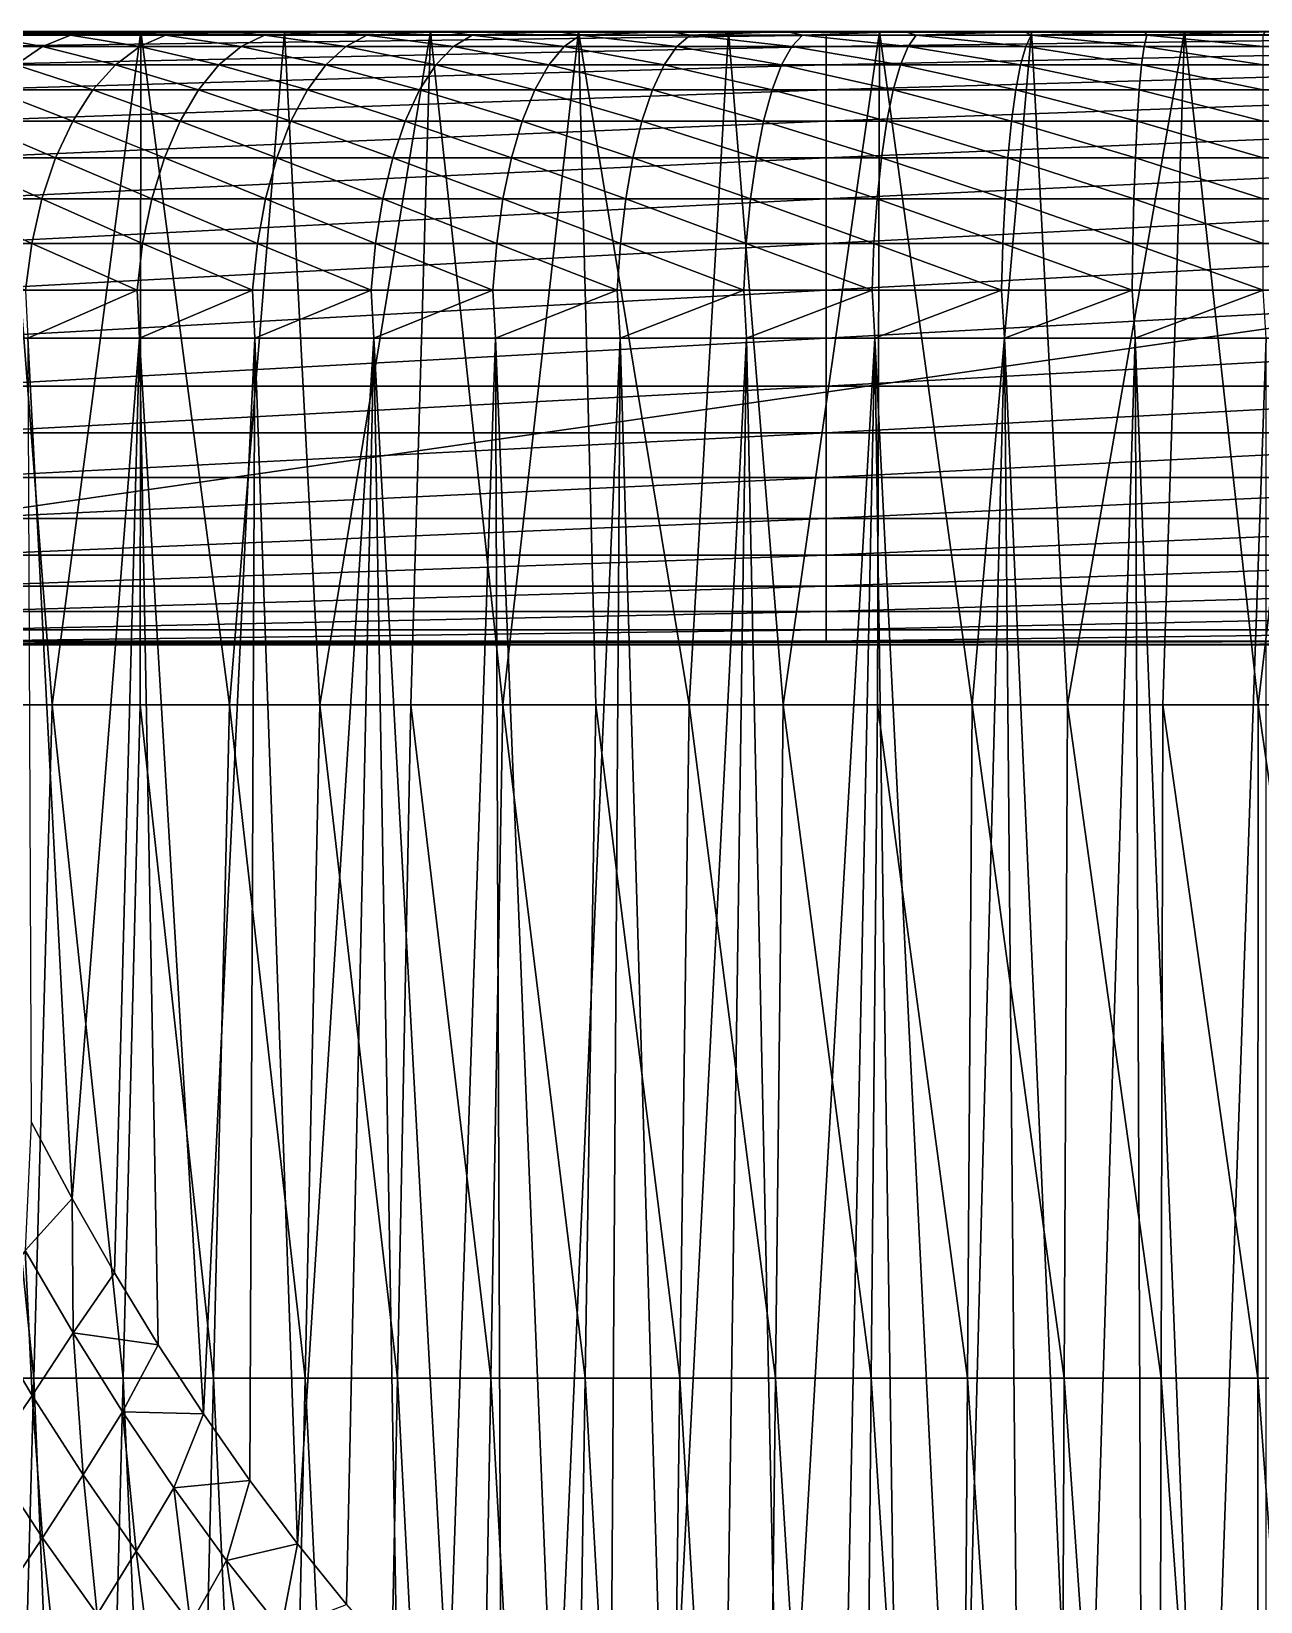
# Model space of a CAD drawing. Extents: x -53 to 3.8, y 0 to 88.2.
# Drawn here: x -32.64 to -24.63, y 60.01 to 70.25 of the extents above; entities that cross this region are included whole.
import ezdxf

# ---------------------------------------------------------------- set-up
doc = ezdxf.new("R2010")
doc.units = 0

msp = doc.modelspace()

# ---------------------------------------------------------------- linework, layer by layer
for points in [[(-38.9169, 66.249), (-11.119, 70.249), (-10.3189, 66.249)], [(-38.131, 70.249), (-11.119, 70.249), (-38.9169, 66.249)], [(-38.131, 70.249), (-11.4898, 70.249, 2), (-11.119, 70.249)], [(-37.7665, 70.249, 2), (-11.4898, 70.249, 2), (-38.131, 70.249)], [(-11.4898, 70.249, 2), (-37.7874, 70.2393, 2.19622), (-27.4602, 70.2244, 2.31287)], [(-11.4898, 70.249, 2), (-37.7665, 70.249, 2), (-37.7874, 70.2393, 2.19622)], [(-27.4602, 70.2244, 2.31287), (-37.7874, 70.2393, 2.19622), (-33.1418, 70.2244, 2.31287)], [(-34.8002, 70.249, 19.6884), (-31.9295, 70.249, 18.4464), (-35.3336, 70.249, 19.3987)], [(-32.8472, 70.249, 18.056), (-35.3336, 70.249, 19.3987), (-31.9295, 70.249, 18.4464)], [(-30.9933, 70.249, 18.7902), (-31.9295, 70.249, 18.4464), (-34.8002, 70.249, 19.6884)], [(-34.309, 70.249, 20.3059), (-30.9933, 70.249, 18.7902), (-34.8002, 70.249, 19.6884)], [(-30.0411, 70.249, 19.0864), (-30.9933, 70.249, 18.7902), (-34.309, 70.249, 20.3059)], [(-33.7805, 70.249, 20.8917), (-30.0411, 70.249, 19.0864), (-34.309, 70.249, 20.3059)], [(-29.0751, 70.249, 19.3345), (-30.0411, 70.249, 19.0864), (-33.7805, 70.249, 20.8917)], [(-33.2167, 70.249, 21.4437), (-29.0751, 70.249, 19.3345), (-33.7805, 70.249, 20.8917)], [(-32.6196, 70.249, 21.9596), (-33.2167, 70.249, 21.4437), (-32.9828, 70.2244, 22.0655)], [(-28.0979, 70.249, 19.5337), (-29.0751, 70.249, 19.3345), (-33.2167, 70.249, 21.4437)], [(-32.6196, 70.249, 21.9596), (-28.0979, 70.249, 19.5337), (-33.2167, 70.249, 21.4437)], [(-33.0744, 65.8584, 18.8222), (-32.8472, 70.249, 18.056), (-32.5075, 65.8584, 19.0782)], [(-32.3885, 70.2244, 22.5355), (-32.6196, 70.249, 21.9596), (-32.9828, 70.2244, 22.0655)], [(-32.8472, 70.249, 18.056), (-31.9295, 70.249, 18.4464), (-32.5075, 65.8584, 19.0782)], [(-31.9918, 70.249, 22.4374), (-32.6196, 70.249, 21.9596), (-32.3885, 70.2244, 22.5355)], [(-27.1119, 70.249, 19.6835), (-28.0979, 70.249, 19.5337), (-32.6196, 70.249, 21.9596)], [(-31.9918, 70.249, 22.4374), (-27.1119, 70.249, 19.6835), (-32.6196, 70.249, 21.9596)], [(-32.5075, 65.8584, 19.0782), (-31.9295, 70.249, 18.4464), (-31.9329, 65.8584, 19.3163)], [(-31.7678, 70.2244, 22.9701), (-31.9918, 70.249, 22.4374), (-32.3885, 70.2244, 22.5355)], [(-31.3355, 70.249, 22.8754), (-31.9918, 70.249, 22.4374), (-31.7678, 70.2244, 22.9701)], [(-31.3355, 70.249, 22.8754), (-27.1119, 70.249, 19.6835), (-31.9918, 70.249, 22.4374)], [(-31.9329, 65.8584, 19.3163), (-31.9295, 70.249, 18.4464), (-31.351, 65.8584, 19.5363)], [(-31.351, 65.8584, 19.5363), (-31.9295, 70.249, 18.4464), (-30.9933, 70.249, 18.7902)], [(-31.123, 70.2244, 23.3678), (-31.3355, 70.249, 22.8754), (-31.7678, 70.2244, 22.9701)], [(-31.351, 65.8584, 19.5363), (-30.9933, 70.249, 18.7902), (-30.7625, 65.8584, 19.7378)], [(-30.6533, 70.249, 23.2719), (-31.3355, 70.249, 22.8754), (-31.123, 70.2244, 23.3678)], [(-26.1197, 70.249, 19.7836), (-27.1119, 70.249, 19.6835), (-31.3355, 70.249, 22.8754)], [(-30.6533, 70.249, 23.2719), (-26.1197, 70.249, 19.7836), (-31.3355, 70.249, 22.8754)], [(-30.456, 70.2244, 23.7274), (-30.6533, 70.249, 23.2719), (-31.123, 70.2244, 23.3678)], [(-30.7625, 65.8584, 19.7378), (-30.9933, 70.249, 18.7902), (-30.0411, 70.249, 19.0864)], [(-30.7625, 65.8584, 19.7378), (-30.0411, 70.249, 19.0864), (-30.1679, 65.8584, 19.9206)], [(-29.9478, 70.249, 23.6252), (-30.6533, 70.249, 23.2719), (-30.456, 70.2244, 23.7274)], [(-29.9478, 70.249, 23.6252), (-26.1197, 70.249, 19.7836), (-30.6533, 70.249, 23.2719)], [(-29.7694, 70.2244, 24.0476), (-29.9478, 70.249, 23.6252), (-30.456, 70.2244, 23.7274)], [(-30.1679, 65.8584, 19.9206), (-30.0411, 70.249, 19.0864), (-29.5678, 65.8584, 20.0847)], [(-30.0411, 70.249, 19.0864), (-29.0751, 70.249, 19.3345), (-29.5678, 65.8584, 20.0847)], [(-29.2218, 70.249, 23.9341), (-29.9478, 70.249, 23.6252), (-29.7694, 70.2244, 24.0476)], [(-25.1236, 70.249, 19.8337), (-26.1197, 70.249, 19.7836), (-29.9478, 70.249, 23.6252)], [(-29.2218, 70.249, 23.9341), (-25.1236, 70.249, 19.8337), (-29.9478, 70.249, 23.6252)], [(-29.0652, 70.2244, 24.3274), (-29.2218, 70.249, 23.9341), (-29.7694, 70.2244, 24.0476)], [(-29.5678, 65.8584, 20.0847), (-29.0751, 70.249, 19.3345), (-28.9629, 65.8584, 20.23)], [(-28.478, 70.249, 24.1974), (-29.2218, 70.249, 23.9341), (-29.0652, 70.2244, 24.3274)], [(-28.478, 70.249, 24.1974), (-25.1236, 70.249, 19.8337), (-29.2218, 70.249, 23.9341)], [(-28.3537, 65.8584, 20.3562), (-29.0751, 70.249, 19.3345), (-28.0979, 70.249, 19.5337)], [(-28.9629, 65.8584, 20.23), (-29.0751, 70.249, 19.3345), (-28.3537, 65.8584, 20.3562)], [(-28.346, 70.2244, 24.5657), (-28.478, 70.249, 24.1974), (-29.0652, 70.2244, 24.3274)], [(-27.7193, 70.249, 24.414), (-28.478, 70.249, 24.1974), (-28.346, 70.2244, 24.5657)], [(-27.7193, 70.249, 24.414), (-25.1236, 70.249, 19.8337), (-28.478, 70.249, 24.1974)], [(-28.3537, 65.8584, 20.3562), (-28.0979, 70.249, 19.5337), (-27.7408, 65.8584, 20.4634)], [(-27.6141, 70.2244, 24.7618), (-27.7193, 70.249, 24.414), (-28.346, 70.2244, 24.5657)], [(-27.7408, 65.8584, 20.4634), (-28.0979, 70.249, 19.5337), (-27.1119, 70.249, 19.6835)], [(-27.7408, 65.8584, 20.4634), (-27.1119, 70.249, 19.6835), (-27.1249, 65.8584, 20.5514)], [(-26.9486, 70.249, 24.5831), (-27.7193, 70.249, 24.414), (-27.6141, 70.2244, 24.7618)], [(-26.9486, 70.249, 24.5831), (-25.1236, 70.249, 19.8337), (-27.7193, 70.249, 24.414)], [(-26.8721, 70.2244, 24.915), (-26.9486, 70.249, 24.5831), (-27.6141, 70.2244, 24.7618)], [(-27.4602, 70.2244, 2.31287), (-21.7785, 70.2244, 2.31287), (-11.4898, 70.249, 2)], [(-27.1249, 65.8584, 20.5514), (-27.1119, 70.249, 19.6835), (-26.5066, 65.8584, 20.6201)], [(-27.1119, 70.249, 19.6835), (-26.1197, 70.249, 19.7836), (-26.5066, 65.8584, 20.6201)], [(-26.1689, 70.249, 24.7041), (-26.9486, 70.249, 24.5831), (-26.8721, 70.2244, 24.915)], [(-26.1689, 70.249, 24.7041), (-25.1236, 70.249, 19.8337), (-26.9486, 70.249, 24.5831)], [(-26.1225, 70.2244, 25.0248), (-26.1689, 70.249, 24.7041), (-26.8721, 70.2244, 24.915)], [(-26.5066, 65.8584, 20.6201), (-26.1197, 70.249, 19.7836), (-25.8864, 65.8584, 20.6694)], [(-25.3832, 70.249, 24.7765), (-26.1689, 70.249, 24.7041), (-26.1225, 70.2244, 25.0248)], [(-24.1264, 70.249, 19.8337), (-25.1236, 70.249, 19.8337), (-26.1689, 70.249, 24.7041)], [(-25.3832, 70.249, 24.7765), (-24.1264, 70.249, 19.8337), (-26.1689, 70.249, 24.7041)], [(-25.3677, 70.2244, 25.0908), (-25.3832, 70.249, 24.7765), (-26.1225, 70.2244, 25.0248)], [(-26.1197, 70.249, 19.7836), (-25.1236, 70.249, 19.8337), (-25.8864, 65.8584, 20.6694)], [(-25.8864, 65.8584, 20.6694), (-25.1236, 70.249, 19.8337), (-25.2649, 65.8584, 20.6992)], [(-24.5945, 70.249, 24.8), (-25.3832, 70.249, 24.7765), (-25.3677, 70.2244, 25.0908)], [(-24.5945, 70.249, 24.8), (-24.1264, 70.249, 19.8337), (-25.3832, 70.249, 24.7765)], [(-24.6103, 70.2244, 25.1129), (-24.5945, 70.249, 24.8), (-25.3677, 70.2244, 25.0908)], [(-25.2649, 65.8584, 20.6992), (-25.1236, 70.249, 19.8337), (-24.6428, 65.8584, 20.7094)], [(-24.6428, 65.8584, 20.7094), (-25.1236, 70.249, 19.8337), (-24.1264, 70.249, 19.8337)], [(-24.6428, 65.8584, 20.7094), (-24.1264, 70.249, 19.8337), (-24.0207, 65.8584, 20.7)], [(-33.179, 70.1511, 22.2993), (-32.5707, 70.1511, 22.7803), (-32.9828, 70.2244, 22.0655)], [(-33.179, 70.1511, 22.2993), (-32.7438, 70.031, 23.0128), (-32.5707, 70.1511, 22.7803)], [(-33.1418, 70.1511, 2.61803), (-27.4602, 70.1511, 2.61803), (-27.4602, 70.2244, 2.31287)], [(-33.1418, 70.1511, 2.61803), (-27.4602, 70.2244, 2.31287), (-33.1418, 70.2244, 2.31287)], [(-33.1418, 70.031, 2.90798), (-27.4602, 70.1511, 2.61803), (-33.1418, 70.1511, 2.61803)], [(-27.4602, 70.1511, 2.61803), (-33.1418, 70.031, 2.90798), (-27.4602, 70.031, 2.90798)], [(-32.5707, 70.1511, 22.7803), (-32.3885, 70.2244, 22.5355), (-32.9828, 70.2244, 22.0655)], [(-32.7438, 70.031, 23.0128), (-32.0948, 70.031, 23.4673), (-32.5707, 70.1511, 22.7803)], [(-32.5707, 70.1511, 22.7803), (-31.9355, 70.1511, 23.225), (-32.3885, 70.2244, 22.5355)], [(-32.5707, 70.1511, 22.7803), (-32.0948, 70.031, 23.4673), (-31.9355, 70.1511, 23.225)], [(-31.9355, 70.1511, 23.225), (-31.7678, 70.2244, 22.9701), (-32.3885, 70.2244, 22.5355)], [(-32.0948, 70.031, 23.4673), (-31.4205, 70.031, 23.8832), (-31.9355, 70.1511, 23.225)], [(-31.9355, 70.1511, 23.225), (-31.2755, 70.1511, 23.6321), (-31.7678, 70.2244, 22.9701)], [(-31.9355, 70.1511, 23.225), (-31.4205, 70.031, 23.8832), (-31.2755, 70.1511, 23.6321)], [(-31.2755, 70.1511, 23.6321), (-31.123, 70.2244, 23.3678), (-31.7678, 70.2244, 22.9701)], [(-31.4205, 70.031, 23.8832), (-30.7231, 70.031, 24.2592), (-31.2755, 70.1511, 23.6321)], [(-31.2755, 70.1511, 23.6321), (-30.593, 70.1511, 24.0001), (-31.123, 70.2244, 23.3678)], [(-31.2755, 70.1511, 23.6321), (-30.7231, 70.031, 24.2592), (-30.593, 70.1511, 24.0001)], [(-30.593, 70.1511, 24.0001), (-30.456, 70.2244, 23.7274), (-31.123, 70.2244, 23.3678)], [(-30.7231, 70.031, 24.2592), (-30.0051, 70.031, 24.5941), (-30.593, 70.1511, 24.0001)], [(-30.593, 70.1511, 24.0001), (-29.8902, 70.1511, 24.3278), (-30.456, 70.2244, 23.7274)], [(-30.593, 70.1511, 24.0001), (-30.0051, 70.031, 24.5941), (-29.8902, 70.1511, 24.3278)], [(-29.8902, 70.1511, 24.3278), (-29.7694, 70.2244, 24.0476), (-30.456, 70.2244, 23.7274)], [(-30.0051, 70.031, 24.5941), (-29.2688, 70.031, 24.8866), (-29.8902, 70.1511, 24.3278)], [(-29.1696, 70.1511, 24.6141), (-29.7694, 70.2244, 24.0476), (-29.8902, 70.1511, 24.3278)], [(-29.8902, 70.1511, 24.3278), (-29.2688, 70.031, 24.8866), (-29.1696, 70.1511, 24.6141)], [(-29.7694, 70.2244, 24.0476), (-29.1696, 70.1511, 24.6141), (-29.0652, 70.2244, 24.3274)], [(-29.2688, 70.031, 24.8866), (-28.5167, 70.031, 25.1358), (-29.1696, 70.1511, 24.6141)], [(-29.0652, 70.2244, 24.3274), (-29.1696, 70.1511, 24.6141), (-28.4335, 70.1511, 24.858)], [(-29.1696, 70.1511, 24.6141), (-28.5167, 70.031, 25.1358), (-28.4335, 70.1511, 24.858)], [(-29.0652, 70.2244, 24.3274), (-28.4335, 70.1511, 24.858), (-28.346, 70.2244, 24.5657)], [(-28.4335, 70.1511, 24.858), (-28.5167, 70.031, 25.1358), (-27.7514, 70.031, 25.3408)], [(-28.346, 70.2244, 24.5657), (-28.4335, 70.1511, 24.858), (-27.6845, 70.1511, 25.0587)], [(-28.4335, 70.1511, 24.858), (-27.7514, 70.031, 25.3408), (-27.6845, 70.1511, 25.0587)], [(-28.346, 70.2244, 24.5657), (-27.6845, 70.1511, 25.0587), (-27.6141, 70.2244, 24.7618)], [(-27.6845, 70.1511, 25.0587), (-27.7514, 70.031, 25.3408), (-26.9755, 70.031, 25.5011)], [(-27.6141, 70.2244, 24.7618), (-27.6845, 70.1511, 25.0587), (-26.9251, 70.1511, 25.2155)], [(-27.6845, 70.1511, 25.0587), (-26.9755, 70.031, 25.5011), (-26.9251, 70.1511, 25.2155)], [(-27.6141, 70.2244, 24.7618), (-26.9251, 70.1511, 25.2155), (-26.8721, 70.2244, 24.915)], [(-27.4602, 70.1511, 2.61803), (-21.7785, 70.2244, 2.31287), (-27.4602, 70.2244, 2.31287)], [(-21.7785, 70.2244, 2.31287), (-27.4602, 70.1511, 2.61803), (-21.7785, 70.1511, 2.61803)], [(-21.7785, 70.1511, 2.61803), (-27.4602, 70.031, 2.90798), (-21.7785, 70.031, 2.90798)], [(-27.4602, 70.1511, 2.61803), (-27.4602, 70.031, 2.90798), (-21.7785, 70.1511, 2.61803)], [(-26.9251, 70.1511, 25.2155), (-26.9755, 70.031, 25.5011), (-26.1915, 70.031, 25.6159)], [(-26.8721, 70.2244, 24.915), (-26.9251, 70.1511, 25.2155), (-26.1579, 70.1511, 25.3279)], [(-26.9251, 70.1511, 25.2155), (-26.1915, 70.031, 25.6159), (-26.1579, 70.1511, 25.3279)], [(-26.8721, 70.2244, 24.915), (-26.1579, 70.1511, 25.3279), (-26.1225, 70.2244, 25.0248)], [(-26.1579, 70.1511, 25.3279), (-26.1915, 70.031, 25.6159), (-25.4023, 70.031, 25.6849)], [(-26.1225, 70.2244, 25.0248), (-26.1579, 70.1511, 25.3279), (-25.3854, 70.1511, 25.3955)], [(-26.1579, 70.1511, 25.3279), (-25.4023, 70.031, 25.6849), (-25.3854, 70.1511, 25.3955)], [(-26.1225, 70.2244, 25.0248), (-25.3854, 70.1511, 25.3955), (-25.3677, 70.2244, 25.0908)], [(-25.3854, 70.1511, 25.3955), (-25.4023, 70.031, 25.6849), (-24.6103, 70.031, 25.708)], [(-25.3677, 70.2244, 25.0908), (-25.3854, 70.1511, 25.3955), (-24.6103, 70.1511, 25.418)], [(-25.3854, 70.1511, 25.3955), (-24.6103, 70.031, 25.708), (-24.6103, 70.1511, 25.418)], [(-25.3677, 70.2244, 25.0908), (-24.6103, 70.1511, 25.418), (-24.6103, 70.2244, 25.1129)], [(-27.4602, 70.031, 2.90798), (-33.1418, 69.867, 3.17557), (-27.4602, 69.867, 3.17557)], [(-33.1418, 70.031, 2.90798), (-33.1418, 69.867, 3.17557), (-27.4602, 70.031, 2.90798)], [(-32.2419, 69.867, 23.6908), (-32.7438, 70.031, 23.0128), (-32.9036, 69.867, 23.2275)], [(-32.7438, 70.031, 23.0128), (-32.2419, 69.867, 23.6908), (-32.0948, 70.031, 23.4673)], [(-32.2419, 69.867, 23.6908), (-31.5543, 69.867, 24.1149), (-32.0948, 70.031, 23.4673)], [(-32.0948, 70.031, 23.4673), (-31.5543, 69.867, 24.1149), (-31.4205, 70.031, 23.8832)], [(-31.5543, 69.867, 24.1149), (-30.8432, 69.867, 24.4983), (-31.4205, 70.031, 23.8832)], [(-31.4205, 70.031, 23.8832), (-30.8432, 69.867, 24.4983), (-30.7231, 70.031, 24.2592)], [(-30.8432, 69.867, 24.4983), (-30.1111, 69.867, 24.8398), (-30.7231, 70.031, 24.2592)], [(-30.7231, 70.031, 24.2592), (-30.1111, 69.867, 24.8398), (-30.0051, 70.031, 24.5941)], [(-30.1111, 69.867, 24.8398), (-29.3603, 69.867, 25.138), (-30.0051, 70.031, 24.5941)], [(-30.0051, 70.031, 24.5941), (-29.3603, 69.867, 25.138), (-29.2688, 70.031, 24.8866)], [(-29.3603, 69.867, 25.138), (-28.5934, 69.867, 25.3921), (-29.2688, 70.031, 24.8866)], [(-29.2688, 70.031, 24.8866), (-28.5934, 69.867, 25.3921), (-28.5167, 70.031, 25.1358)], [(-28.5934, 69.867, 25.3921), (-27.8131, 69.867, 25.6012), (-28.5167, 70.031, 25.1358)], [(-28.5167, 70.031, 25.1358), (-27.8131, 69.867, 25.6012), (-27.7514, 70.031, 25.3408)], [(-27.8131, 69.867, 25.6012), (-27.0219, 69.867, 25.7646), (-27.7514, 70.031, 25.3408)], [(-27.7514, 70.031, 25.3408), (-27.0219, 69.867, 25.7646), (-26.9755, 70.031, 25.5011)], [(-21.7785, 70.031, 2.90798), (-27.4602, 69.867, 3.17557), (-21.7785, 69.867, 3.17557)], [(-27.4602, 70.031, 2.90798), (-27.4602, 69.867, 3.17557), (-21.7785, 70.031, 2.90798)], [(-26.9755, 70.031, 25.5011), (-27.0219, 69.867, 25.7646), (-26.2226, 69.867, 25.8817)], [(-26.9755, 70.031, 25.5011), (-26.2226, 69.867, 25.8817), (-26.1915, 70.031, 25.6159)], [(-26.1915, 70.031, 25.6159), (-26.2226, 69.867, 25.8817), (-25.4178, 69.867, 25.9521)], [(-26.1915, 70.031, 25.6159), (-25.4178, 69.867, 25.9521), (-25.4023, 70.031, 25.6849)], [(-25.4023, 70.031, 25.6849), (-25.4178, 69.867, 25.9521), (-24.6103, 69.867, 25.9756)], [(-25.4023, 70.031, 25.6849), (-24.6103, 69.867, 25.9756), (-24.6103, 70.031, 25.708)], [(-27.4602, 69.867, 3.17557), (-33.1418, 69.6627, 3.41469), (-27.4602, 69.6627, 3.41469)], [(-33.1418, 69.867, 3.17557), (-33.1418, 69.6627, 3.41469), (-27.4602, 69.867, 3.17557)], [(-32.9036, 69.867, 23.2275), (-33.0461, 69.6632, 23.4189), (-32.373, 69.6632, 23.8902)], [(-32.373, 69.6632, 23.8902), (-32.2419, 69.867, 23.6908), (-32.9036, 69.867, 23.2275)], [(-31.6736, 69.6632, 24.3216), (-32.2419, 69.867, 23.6908), (-32.373, 69.6632, 23.8902)], [(-32.2419, 69.867, 23.6908), (-31.6736, 69.6632, 24.3216), (-31.5543, 69.867, 24.1149)], [(-31.6736, 69.6632, 24.3216), (-30.9503, 69.6632, 24.7116), (-31.5543, 69.867, 24.1149)], [(-31.5543, 69.867, 24.1149), (-30.9503, 69.6632, 24.7116), (-30.8432, 69.867, 24.4983)], [(-30.9503, 69.6632, 24.7116), (-30.2056, 69.6632, 25.0589), (-30.8432, 69.867, 24.4983)], [(-30.8432, 69.867, 24.4983), (-30.2056, 69.6632, 25.0589), (-30.1111, 69.867, 24.8398)], [(-30.2056, 69.6632, 25.0589), (-29.4419, 69.6632, 25.3623), (-30.1111, 69.867, 24.8398)], [(-30.1111, 69.867, 24.8398), (-29.4419, 69.6632, 25.3623), (-29.3603, 69.867, 25.138)], [(-29.4419, 69.6632, 25.3623), (-28.6619, 69.6632, 25.6207), (-29.3603, 69.867, 25.138)], [(-29.3603, 69.867, 25.138), (-28.6619, 69.6632, 25.6207), (-28.5934, 69.867, 25.3921)], [(-28.6619, 69.6632, 25.6207), (-27.8681, 69.6632, 25.8334), (-28.5934, 69.867, 25.3921)], [(-28.5934, 69.867, 25.3921), (-27.8681, 69.6632, 25.8334), (-27.8131, 69.867, 25.6012)], [(-27.8681, 69.6632, 25.8334), (-27.0634, 69.6632, 25.9996), (-27.8131, 69.867, 25.6012)], [(-27.8131, 69.867, 25.6012), (-27.0634, 69.6632, 25.9996), (-27.0219, 69.867, 25.7646)], [(-21.7785, 69.867, 3.17557), (-27.4602, 69.6627, 3.41469), (-21.7785, 69.6627, 3.41469)], [(-27.4602, 69.867, 3.17557), (-27.4602, 69.6627, 3.41469), (-21.7785, 69.867, 3.17557)], [(-27.0634, 69.6632, 25.9996), (-26.2503, 69.6632, 26.1187), (-27.0219, 69.867, 25.7646)], [(-27.0219, 69.867, 25.7646), (-26.2503, 69.6632, 26.1187), (-26.2226, 69.867, 25.8817)], [(-26.2503, 69.6632, 26.1187), (-25.4317, 69.6632, 26.1903), (-26.2226, 69.867, 25.8817)], [(-26.2226, 69.867, 25.8817), (-25.4317, 69.6632, 26.1903), (-25.4178, 69.867, 25.9521)], [(-25.4178, 69.867, 25.9521), (-25.4317, 69.6632, 26.1903), (-24.6103, 69.6632, 26.2142)], [(-25.4178, 69.867, 25.9521), (-24.6103, 69.6632, 26.2142), (-24.6103, 69.867, 25.9756)], [(-33.0461, 69.6632, 23.4189), (-33.1679, 69.4246, 23.5824), (-32.485, 69.4246, 24.0605)], [(-27.4602, 69.6627, 3.41469), (-33.1418, 69.4246, 3.61803), (-27.4602, 69.4246, 3.61803)], [(-33.1418, 69.6627, 3.41469), (-33.1418, 69.4246, 3.61803), (-27.4602, 69.6627, 3.41469)], [(-33.0461, 69.6632, 23.4189), (-32.485, 69.4246, 24.0605), (-32.373, 69.6632, 23.8902)], [(-32.373, 69.6632, 23.8902), (-32.485, 69.4246, 24.0605), (-31.7755, 69.4246, 24.4981)], [(-31.7755, 69.4246, 24.4981), (-31.6736, 69.6632, 24.3216), (-32.373, 69.6632, 23.8902)], [(-31.0418, 69.4246, 24.8937), (-31.6736, 69.6632, 24.3216), (-31.7755, 69.4246, 24.4981)], [(-31.6736, 69.6632, 24.3216), (-31.0418, 69.4246, 24.8937), (-30.9503, 69.6632, 24.7116)], [(-31.0418, 69.4246, 24.8937), (-30.2863, 69.4246, 25.246), (-30.9503, 69.6632, 24.7116)], [(-30.9503, 69.6632, 24.7116), (-30.2863, 69.4246, 25.246), (-30.2056, 69.6632, 25.0589)], [(-30.2863, 69.4246, 25.246), (-29.5116, 69.4246, 25.5538), (-30.2056, 69.6632, 25.0589)], [(-30.2056, 69.6632, 25.0589), (-29.5116, 69.4246, 25.5538), (-29.4419, 69.6632, 25.3623)], [(-29.5116, 69.4246, 25.5538), (-28.7203, 69.4246, 25.816), (-29.4419, 69.6632, 25.3623)], [(-29.4419, 69.6632, 25.3623), (-28.7203, 69.4246, 25.816), (-28.6619, 69.6632, 25.6207)], [(-28.7203, 69.4246, 25.816), (-27.9151, 69.4246, 26.0318), (-28.6619, 69.6632, 25.6207)], [(-28.6619, 69.6632, 25.6207), (-27.9151, 69.4246, 26.0318), (-27.8681, 69.6632, 25.8334)], [(-27.9151, 69.4246, 26.0318), (-27.0988, 69.4246, 26.2003), (-27.8681, 69.6632, 25.8334)], [(-27.8681, 69.6632, 25.8334), (-27.0988, 69.4246, 26.2003), (-27.0634, 69.6632, 25.9996)], [(-21.7785, 69.6627, 3.41469), (-27.4602, 69.4246, 3.61803), (-21.7785, 69.4246, 3.61803)], [(-27.4602, 69.6627, 3.41469), (-27.4602, 69.4246, 3.61803), (-21.7785, 69.6627, 3.41469)], [(-27.0988, 69.4246, 26.2003), (-26.274, 69.4246, 26.3211), (-27.0634, 69.6632, 25.9996)], [(-27.0634, 69.6632, 25.9996), (-26.274, 69.4246, 26.3211), (-26.2503, 69.6632, 26.1187)], [(-26.274, 69.4246, 26.3211), (-25.4435, 69.4246, 26.3938), (-26.2503, 69.6632, 26.1187)], [(-26.2503, 69.6632, 26.1187), (-25.4435, 69.4246, 26.3938), (-25.4317, 69.6632, 26.1903)], [(-25.4435, 69.4246, 26.3938), (-24.6103, 69.4246, 26.418), (-25.4317, 69.6632, 26.1903)], [(-25.4317, 69.6632, 26.1903), (-24.6103, 69.4246, 26.418), (-24.6103, 69.6632, 26.2142)], [(-33.1679, 69.4246, 23.5824), (-33.2658, 69.157, 23.7139), (-32.5751, 69.157, 24.1975)], [(-33.1679, 69.4246, 23.5824), (-32.5751, 69.157, 24.1975), (-32.485, 69.4246, 24.0605)], [(-27.4602, 69.4246, 3.61803), (-33.1418, 69.157, 3.78201), (-27.4602, 69.157, 3.78201)], [(-33.1418, 69.4246, 3.61803), (-33.1418, 69.157, 3.78201), (-27.4602, 69.4246, 3.61803)], [(-32.485, 69.4246, 24.0605), (-32.5751, 69.157, 24.1975), (-31.8575, 69.157, 24.6401)], [(-32.485, 69.4246, 24.0605), (-31.8575, 69.157, 24.6401), (-31.7755, 69.4246, 24.4981)], [(-31.7755, 69.4246, 24.4981), (-31.8575, 69.157, 24.6401), (-31.1154, 69.157, 25.0403)], [(-31.1154, 69.157, 25.0403), (-31.0418, 69.4246, 24.8937), (-31.7755, 69.4246, 24.4981)], [(-30.3513, 69.157, 25.3966), (-31.0418, 69.4246, 24.8937), (-31.1154, 69.157, 25.0403)], [(-31.0418, 69.4246, 24.8937), (-30.3513, 69.157, 25.3966), (-30.2863, 69.4246, 25.246)], [(-30.3513, 69.157, 25.3966), (-29.5677, 69.157, 25.7079), (-30.2863, 69.4246, 25.246)], [(-30.2863, 69.4246, 25.246), (-29.5677, 69.157, 25.7079), (-29.5116, 69.4246, 25.5538)], [(-29.5677, 69.157, 25.7079), (-28.7674, 69.157, 25.9731), (-29.5116, 69.4246, 25.5538)], [(-29.5116, 69.4246, 25.5538), (-28.7674, 69.157, 25.9731), (-28.7203, 69.4246, 25.816)], [(-28.7674, 69.157, 25.9731), (-27.953, 69.157, 26.1913), (-28.7203, 69.4246, 25.816)], [(-28.7203, 69.4246, 25.816), (-27.953, 69.157, 26.1913), (-27.9151, 69.4246, 26.0318)], [(-27.953, 69.157, 26.1913), (-27.1272, 69.157, 26.3618), (-27.9151, 69.4246, 26.0318)], [(-27.9151, 69.4246, 26.0318), (-27.1272, 69.157, 26.3618), (-27.0988, 69.4246, 26.2003)], [(-21.7785, 69.4246, 3.61803), (-27.4602, 69.157, 3.78201), (-21.7785, 69.157, 3.78201)], [(-27.4602, 69.4246, 3.61803), (-27.4602, 69.157, 3.78201), (-21.7785, 69.4246, 3.61803)], [(-27.1272, 69.157, 26.3618), (-26.293, 69.157, 26.484), (-27.0988, 69.4246, 26.2003)], [(-27.0988, 69.4246, 26.2003), (-26.293, 69.157, 26.484), (-26.274, 69.4246, 26.3211)], [(-26.293, 69.157, 26.484), (-25.4531, 69.157, 26.5575), (-26.274, 69.4246, 26.3211)], [(-26.274, 69.4246, 26.3211), (-25.4531, 69.157, 26.5575), (-25.4435, 69.4246, 26.3938)], [(-25.4531, 69.157, 26.5575), (-24.6103, 69.157, 26.582), (-25.4435, 69.4246, 26.3938)], [(-25.4435, 69.4246, 26.3938), (-24.6103, 69.157, 26.582), (-24.6103, 69.4246, 26.418)], [(-33.2658, 69.157, 23.7139), (-33.3375, 68.867, 23.8102), (-32.6411, 68.867, 24.2978)], [(-33.2658, 69.157, 23.7139), (-32.6411, 68.867, 24.2978), (-32.5751, 69.157, 24.1975)], [(-27.4602, 69.157, 3.78201), (-33.1418, 68.867, 3.90211), (-27.4602, 68.867, 3.90211)], [(-33.1418, 69.157, 3.78201), (-33.1418, 68.867, 3.90211), (-27.4602, 69.157, 3.78201)], [(-32.5751, 69.157, 24.1975), (-32.6411, 68.867, 24.2978), (-31.9176, 68.867, 24.7441)], [(-32.5751, 69.157, 24.1975), (-31.9176, 68.867, 24.7441), (-31.8575, 69.157, 24.6401)], [(-31.8575, 69.157, 24.6401), (-31.9176, 68.867, 24.7441), (-31.1693, 68.867, 25.1476)], [(-31.8575, 69.157, 24.6401), (-31.1693, 68.867, 25.1476), (-31.1154, 69.157, 25.0403)], [(-31.1154, 69.157, 25.0403), (-31.1693, 68.867, 25.1476), (-30.3988, 68.867, 25.5069)], [(-30.3988, 68.867, 25.5069), (-30.3513, 69.157, 25.3966), (-31.1154, 69.157, 25.0403)], [(-29.6088, 68.867, 25.8208), (-30.3513, 69.157, 25.3966), (-30.3988, 68.867, 25.5069)], [(-30.3513, 69.157, 25.3966), (-29.6088, 68.867, 25.8208), (-29.5677, 69.157, 25.7079)], [(-29.6088, 68.867, 25.8208), (-28.8018, 68.867, 26.0882), (-29.5677, 69.157, 25.7079)], [(-29.5677, 69.157, 25.7079), (-28.8018, 68.867, 26.0882), (-28.7674, 69.157, 25.9731)], [(-28.8018, 68.867, 26.0882), (-27.9807, 68.867, 26.3082), (-28.7674, 69.157, 25.9731)], [(-28.7674, 69.157, 25.9731), (-27.9807, 68.867, 26.3082), (-27.953, 69.157, 26.1913)], [(-27.9807, 68.867, 26.3082), (-27.1481, 68.867, 26.4801), (-27.953, 69.157, 26.1913)], [(-27.953, 69.157, 26.1913), (-27.1481, 68.867, 26.4801), (-27.1272, 69.157, 26.3618)], [(-21.7785, 69.157, 3.78201), (-27.4602, 68.867, 3.90211), (-21.7785, 68.867, 3.90211)], [(-27.4602, 69.157, 3.78201), (-27.4602, 68.867, 3.90211), (-21.7785, 69.157, 3.78201)], [(-27.1481, 68.867, 26.4801), (-26.307, 68.867, 26.6033), (-27.1272, 69.157, 26.3618)], [(-27.1272, 69.157, 26.3618), (-26.307, 68.867, 26.6033), (-26.293, 69.157, 26.484)], [(-26.307, 68.867, 26.6033), (-25.4601, 68.867, 26.6774), (-26.293, 69.157, 26.484)], [(-26.293, 69.157, 26.484), (-25.4601, 68.867, 26.6774), (-25.4531, 69.157, 26.5575)], [(-25.4601, 68.867, 26.6774), (-24.6103, 68.867, 26.7021), (-25.4531, 69.157, 26.5575)], [(-25.4531, 69.157, 26.5575), (-24.6103, 68.867, 26.7021), (-24.6103, 69.157, 26.582)], [(-33.3375, 68.867, 23.8102), (-32.6814, 68.5619, 24.3591), (-32.6411, 68.867, 24.2978)], [(-27.4602, 68.867, 3.90211), (-33.1418, 68.5619, 3.97538), (-27.4602, 68.5619, 3.97538)], [(-33.1418, 68.867, 3.90211), (-33.1418, 68.5619, 3.97538), (-27.4602, 68.867, 3.90211)], [(-32.6411, 68.867, 24.2978), (-32.6814, 68.5619, 24.3591), (-31.9542, 68.5619, 24.8076)], [(-32.6411, 68.867, 24.2978), (-31.9542, 68.5619, 24.8076), (-31.9176, 68.867, 24.7441)], [(-31.9176, 68.867, 24.7441), (-31.9542, 68.5619, 24.8076), (-31.2022, 68.5619, 25.2131)], [(-31.9176, 68.867, 24.7441), (-31.2022, 68.5619, 25.2131), (-31.1693, 68.867, 25.1476)], [(-31.1693, 68.867, 25.1476), (-31.2022, 68.5619, 25.2131), (-30.4278, 68.5619, 25.5742)], [(-31.1693, 68.867, 25.1476), (-30.4278, 68.5619, 25.5742), (-30.3988, 68.867, 25.5069)], [(-30.3988, 68.867, 25.5069), (-30.4278, 68.5619, 25.5742), (-29.6338, 68.5619, 25.8896)], [(-29.6338, 68.5619, 25.8896), (-29.6088, 68.867, 25.8208), (-30.3988, 68.867, 25.5069)], [(-28.8228, 68.5619, 26.1583), (-29.6088, 68.867, 25.8208), (-29.6338, 68.5619, 25.8896)], [(-29.6088, 68.867, 25.8208), (-28.8228, 68.5619, 26.1583), (-28.8018, 68.867, 26.0882)], [(-28.8228, 68.5619, 26.1583), (-27.9975, 68.5619, 26.3795), (-28.8018, 68.867, 26.0882)], [(-28.8018, 68.867, 26.0882), (-27.9975, 68.5619, 26.3795), (-27.9807, 68.867, 26.3082)], [(-27.9975, 68.5619, 26.3795), (-27.1608, 68.5619, 26.5522), (-27.9807, 68.867, 26.3082)], [(-27.9807, 68.867, 26.3082), (-27.1608, 68.5619, 26.5522), (-27.1481, 68.867, 26.4801)], [(-21.7785, 68.867, 3.90211), (-27.4602, 68.5619, 3.97538), (-21.7785, 68.5619, 3.97538)], [(-27.4602, 68.867, 3.90211), (-27.4602, 68.5619, 3.97538), (-21.7785, 68.867, 3.90211)], [(-27.1608, 68.5619, 26.5522), (-26.3155, 68.5619, 26.6761), (-27.1481, 68.867, 26.4801)], [(-27.1481, 68.867, 26.4801), (-26.3155, 68.5619, 26.6761), (-26.307, 68.867, 26.6033)], [(-26.3155, 68.5619, 26.6761), (-25.4643, 68.5619, 26.7505), (-26.307, 68.867, 26.6033)], [(-26.307, 68.867, 26.6033), (-25.4643, 68.5619, 26.7505), (-25.4601, 68.867, 26.6774)], [(-25.4643, 68.5619, 26.7505), (-24.6103, 68.5619, 26.7754), (-25.4601, 68.867, 26.6774)], [(-25.4601, 68.867, 26.6774), (-24.6103, 68.5619, 26.7754), (-24.6103, 68.867, 26.7021)], [(-27.4602, 68.5619, 3.97538), (-33.1418, 68.2476, 4), (-27.4602, 68.2476, 4)], [(-33.1418, 68.5619, 3.97538), (-33.1418, 68.2476, 4), (-27.4602, 68.5619, 3.97538)], [(-32.6814, 68.5619, 24.3591), (-32.6659, 68.249, 24.3986), (-31.9542, 68.5619, 24.8076)], [(-32.6659, 68.249, 24.3986), (-31.9378, 68.249, 24.8454), (-31.9542, 68.5619, 24.8076)], [(-31.9542, 68.5619, 24.8076), (-31.9378, 68.249, 24.8454), (-31.2022, 68.5619, 25.2131)], [(-31.9378, 68.249, 24.8454), (-31.185, 68.249, 25.2492), (-31.2022, 68.5619, 25.2131)], [(-31.2022, 68.5619, 25.2131), (-31.185, 68.249, 25.2492), (-30.4278, 68.5619, 25.5742)], [(-31.185, 68.249, 25.2492), (-30.4101, 68.249, 25.6086), (-30.4278, 68.5619, 25.5742)], [(-30.4278, 68.5619, 25.5742), (-30.4101, 68.249, 25.6086), (-29.6338, 68.5619, 25.8896)], [(-30.4101, 68.249, 25.6086), (-29.6156, 68.249, 25.9224), (-29.6338, 68.5619, 25.8896)], [(-29.6338, 68.5619, 25.8896), (-29.6156, 68.249, 25.9224), (-28.8228, 68.5619, 26.1583)], [(-29.6156, 68.249, 25.9224), (-28.8042, 68.249, 26.1896), (-28.8228, 68.5619, 26.1583)], [(-28.8228, 68.5619, 26.1583), (-28.8042, 68.249, 26.1896), (-27.9975, 68.5619, 26.3795)], [(-28.8042, 68.249, 26.1896), (-27.9787, 68.249, 26.4092), (-27.9975, 68.5619, 26.3795)], [(-27.9975, 68.5619, 26.3795), (-27.9787, 68.249, 26.4092), (-27.1608, 68.5619, 26.5522)], [(-27.9787, 68.249, 26.4092), (-27.1418, 68.249, 26.5806), (-27.1608, 68.5619, 26.5522)], [(-21.7785, 68.5619, 3.97538), (-27.4602, 68.2476, 4), (-21.7785, 68.2476, 4)], [(-27.4602, 68.5619, 3.97538), (-27.4602, 68.2476, 4), (-21.7785, 68.5619, 3.97538)], [(-27.1608, 68.5619, 26.5522), (-27.1418, 68.249, 26.5806), (-26.3155, 68.5619, 26.6761)], [(-27.1418, 68.249, 26.5806), (-26.2964, 68.249, 26.7031), (-26.3155, 68.5619, 26.6761)], [(-26.3155, 68.5619, 26.6761), (-26.2964, 68.249, 26.7031), (-25.4643, 68.5619, 26.7505)], [(-26.2964, 68.249, 26.7031), (-25.4453, 68.249, 26.7763), (-25.4643, 68.5619, 26.7505)], [(-25.4643, 68.5619, 26.7505), (-25.4453, 68.249, 26.7763), (-24.6103, 68.5619, 26.7754)], [(-25.4453, 68.249, 26.7763), (-24.5913, 68.249, 26.8), (-24.6103, 68.5619, 26.7754)], [(-27.4602, 68.2476, 4), (-33.1418, 67.9361, 3.97538), (-27.4602, 67.9361, 3.97538)], [(-33.1418, 68.2476, 4), (-33.1418, 67.9361, 3.97538), (-27.4602, 68.2476, 4)], [(-32.6659, 68.249, 24.3986), (-32.3774, 62.6386, 24.5826), (-31.9378, 68.249, 24.8454)], [(-32.6453, 63.1396, 24.412), (-32.3774, 62.6386, 24.5826), (-32.6659, 68.249, 24.3986)], [(-31.9378, 68.249, 24.8454), (-32.3774, 62.6386, 24.5826), (-32.1009, 62.1534, 24.7503)], [(-32.1009, 62.1534, 24.7503), (-31.8156, 61.6849, 24.9148), (-31.9378, 68.249, 24.8454)], [(-31.9378, 68.249, 24.8454), (-31.5217, 61.2336, 25.0755), (-31.185, 68.249, 25.2492)], [(-31.8156, 61.6849, 24.9148), (-31.5217, 61.2336, 25.0755), (-31.9378, 68.249, 24.8454)], [(-31.5217, 61.2336, 25.0755), (-31.2192, 60.8004, 25.232), (-31.185, 68.249, 25.2492)], [(-31.2192, 60.8004, 25.232), (-30.9081, 60.3858, 25.3839), (-31.185, 68.249, 25.2492)], [(-31.185, 68.249, 25.2492), (-30.9081, 60.3858, 25.3839), (-30.4101, 68.249, 25.6086)], [(-30.4101, 68.249, 25.6086), (-30.9081, 60.3858, 25.3839), (-30.5884, 59.9907, 25.5307)], [(-30.5884, 59.9907, 25.5307), (-30.2602, 59.6157, 25.6719), (-30.4101, 68.249, 25.6086)], [(-30.4101, 68.249, 25.6086), (-29.9235, 59.2616, 25.8068), (-29.6156, 68.249, 25.9224)], [(-30.2602, 59.6157, 25.6719), (-29.9235, 59.2616, 25.8068), (-30.4101, 68.249, 25.6086)], [(-29.9235, 59.2616, 25.8068), (-29.5789, 58.929, 25.9351), (-29.6156, 68.249, 25.9224)], [(-29.6156, 68.249, 25.9224), (-29.2268, 58.6184, 26.0562), (-28.8042, 68.249, 26.1896)], [(-29.5789, 58.929, 25.9351), (-29.2268, 58.6184, 26.0562), (-29.6156, 68.249, 25.9224)], [(-29.2268, 58.6184, 26.0562), (-28.8676, 58.3302, 26.1697), (-28.8042, 68.249, 26.1896)], [(-28.8676, 58.3302, 26.1697), (-28.5018, 58.065, 26.2751), (-28.8042, 68.249, 26.1896)], [(-28.8042, 68.249, 26.1896), (-28.5018, 58.065, 26.2751), (-27.9787, 68.249, 26.4092)], [(-28.5018, 58.065, 26.2751), (-28.1299, 57.8233, 26.3721), (-27.9787, 68.249, 26.4092)], [(-28.1299, 57.8233, 26.3721), (-27.7523, 57.6056, 26.4601), (-27.9787, 68.249, 26.4092)], [(-27.9787, 68.249, 26.4092), (-27.7523, 57.6056, 26.4601), (-27.1418, 68.249, 26.5806)], [(-27.1418, 68.249, 26.5806), (-27.7523, 57.6056, 26.4601), (-27.3693, 57.4124, 26.5388)], [(-21.7785, 68.2476, 4), (-27.4602, 67.9361, 3.97538), (-21.7785, 67.9361, 3.97538)], [(-27.4602, 68.2476, 4), (-27.4602, 67.9361, 3.97538), (-21.7785, 68.2476, 4)], [(-27.3693, 57.4124, 26.5388), (-26.9816, 57.2442, 26.6076), (-27.1418, 68.249, 26.5806)], [(-27.1418, 68.249, 26.5806), (-26.5895, 57.1016, 26.6662), (-26.2964, 68.249, 26.7031)], [(-26.9816, 57.2442, 26.6076), (-26.5895, 57.1016, 26.6662), (-27.1418, 68.249, 26.5806)], [(-26.5895, 57.1016, 26.6662), (-26.1939, 56.9847, 26.7141), (-26.2964, 68.249, 26.7031)], [(-26.2964, 68.249, 26.7031), (-25.7955, 56.8937, 26.7512), (-25.4453, 68.249, 26.7763)], [(-26.1939, 56.9847, 26.7141), (-25.7955, 56.8937, 26.7512), (-26.2964, 68.249, 26.7031)], [(-25.7955, 56.8937, 26.7512), (-25.395, 56.8286, 26.7777), (-25.4453, 68.249, 26.7763)], [(-25.4453, 68.249, 26.7763), (-24.9931, 56.7894, 26.7934), (-24.5913, 68.249, 26.8)], [(-25.395, 56.8286, 26.7777), (-24.9931, 56.7894, 26.7934), (-25.4453, 68.249, 26.7763)], [(-24.9931, 56.7894, 26.7934), (-24.5906, 56.7761, 26.7983), (-24.5913, 68.249, 26.8)], [(-27.4602, 67.9361, 3.97538), (-33.1418, 67.631, 3.90211), (-27.4602, 67.631, 3.90211)], [(-33.1418, 67.9361, 3.97538), (-33.1418, 67.631, 3.90211), (-27.4602, 67.9361, 3.97538)], [(-21.7785, 67.9361, 3.97538), (-27.4602, 67.631, 3.90211), (-21.7785, 67.631, 3.90211)], [(-27.4602, 67.9361, 3.97538), (-27.4602, 67.631, 3.90211), (-21.7785, 67.9361, 3.97538)], [(-27.4602, 67.631, 3.90211), (-33.1418, 67.341, 3.78201), (-27.4602, 67.341, 3.78201)], [(-33.1418, 67.631, 3.90211), (-33.1418, 67.341, 3.78201), (-27.4602, 67.631, 3.90211)], [(-21.7785, 67.631, 3.90211), (-27.4602, 67.341, 3.78201), (-21.7785, 67.341, 3.78201)], [(-27.4602, 67.631, 3.90211), (-27.4602, 67.341, 3.78201), (-21.7785, 67.631, 3.90211)], [(-27.4602, 67.341, 3.78201), (-33.1418, 67.0734, 3.61803), (-27.4602, 67.0734, 3.61803)], [(-33.1418, 67.341, 3.78201), (-33.1418, 67.0734, 3.61803), (-27.4602, 67.341, 3.78201)], [(-21.7785, 67.341, 3.78201), (-27.4602, 67.0734, 3.61803), (-21.7785, 67.0734, 3.61803)], [(-27.4602, 67.341, 3.78201), (-27.4602, 67.0734, 3.61803), (-21.7785, 67.341, 3.78201)], [(-27.4602, 67.0734, 3.61803), (-33.1418, 66.8341, 3.41352), (-27.4602, 66.8341, 3.41351)], [(-33.1418, 67.0734, 3.61803), (-33.1418, 66.8341, 3.41352), (-27.4602, 67.0734, 3.61803)], [(-21.7785, 67.0734, 3.61803), (-27.4602, 66.8341, 3.41351), (-21.7785, 66.8341, 3.4135)], [(-27.4602, 67.0734, 3.61803), (-27.4602, 66.8341, 3.41351), (-21.7785, 67.0734, 3.61803)], [(-27.4602, 66.8341, 3.41351), (-33.1418, 66.631, 3.17557), (-27.4602, 66.631, 3.17557)], [(-33.1418, 66.8341, 3.41352), (-33.1418, 66.631, 3.17557), (-27.4602, 66.8341, 3.41351)], [(-21.7785, 66.8341, 3.4135), (-27.4602, 66.631, 3.17557), (-21.7785, 66.631, 3.17557)], [(-27.4602, 66.8341, 3.41351), (-27.4602, 66.631, 3.17557), (-21.7785, 66.8341, 3.4135)], [(-27.4602, 66.631, 3.17557), (-33.1418, 66.467, 2.90798), (-27.4602, 66.467, 2.90798)], [(-33.1418, 66.631, 3.17557), (-33.1418, 66.467, 2.90798), (-27.4602, 66.631, 3.17557)], [(-21.7785, 66.631, 3.17557), (-27.4602, 66.467, 2.90798), (-21.7785, 66.467, 2.90798)], [(-27.4602, 66.631, 3.17557), (-27.4602, 66.467, 2.90798), (-21.7785, 66.631, 3.17557)], [(-27.4602, 66.467, 2.90798), (-33.1418, 66.3469, 2.61803), (-27.4602, 66.3469, 2.61803)], [(-33.1418, 66.467, 2.90798), (-33.1418, 66.3469, 2.61803), (-27.4602, 66.467, 2.90798)], [(-21.7785, 66.467, 2.90798), (-27.4602, 66.3469, 2.61803), (-21.7785, 66.3469, 2.61803)], [(-27.4602, 66.467, 2.90798), (-27.4602, 66.3469, 2.61803), (-21.7785, 66.467, 2.90798)], [(-10.3671, 66.249, 1), (-38.9169, 66.249), (-10.3189, 66.249)], [(-38.8702, 66.249, 1), (-38.9169, 66.249), (-10.3671, 66.249, 1)], [(-10.4153, 66.249, 2), (-38.8702, 66.249, 1), (-10.3671, 66.249, 1)], [(-38.8234, 66.249, 2), (-38.8702, 66.249, 1), (-10.4153, 66.249, 2)], [(-27.4602, 66.2736, 2.31287), (-33.1418, 66.2736, 2.31287), (-38.8234, 66.249, 2)], [(-21.7785, 66.2736, 2.31287), (-27.4602, 66.2736, 2.31287), (-38.8234, 66.249, 2)], [(-38.8234, 66.249, 2), (-10.4463, 66.2587, 2.19609), (-21.7785, 66.2736, 2.31287)], [(-38.8234, 66.249, 2), (-10.4153, 66.249, 2), (-10.4463, 66.2587, 2.19609)], [(-27.4602, 66.3469, 2.61803), (-33.1418, 66.2736, 2.31287), (-27.4602, 66.2736, 2.31287)], [(-33.1418, 66.3469, 2.61803), (-33.1418, 66.2736, 2.31287), (-27.4602, 66.3469, 2.61803)], [(-21.7785, 66.3469, 2.61803), (-27.4602, 66.2736, 2.31287), (-21.7785, 66.2736, 2.31287)], [(-21.7785, 66.3469, 2.61803), (-27.4602, 66.3469, 2.61803), (-27.4602, 66.2736, 2.31287)], [(-33.0744, 65.8584, 18.8222), (-32.628, 61.4679, 19.8984), (-33.2023, 61.4679, 19.6349)], [(-32.5075, 65.8584, 19.0782), (-32.628, 61.4679, 19.8984), (-33.0744, 65.8584, 18.8222)], [(-32.5075, 65.8584, 19.0782), (-32.0456, 61.4679, 20.1436), (-32.628, 61.4679, 19.8984)], [(-31.9329, 65.8584, 19.3163), (-32.0456, 61.4679, 20.1436), (-32.5075, 65.8584, 19.0782)], [(-32.0456, 61.4679, 20.1436), (-31.9329, 65.8584, 19.3163), (-31.4556, 61.4679, 20.3702)], [(-31.4556, 61.4679, 20.3702), (-31.9329, 65.8584, 19.3163), (-31.351, 65.8584, 19.5363)], [(-31.4556, 61.4679, 20.3702), (-31.351, 65.8584, 19.5363), (-30.8587, 61.4679, 20.5777)], [(-30.8587, 61.4679, 20.5777), (-31.351, 65.8584, 19.5363), (-30.7625, 65.8584, 19.7378)], [(-30.8587, 61.4679, 20.5777), (-30.7625, 65.8584, 19.7378), (-30.2554, 61.4679, 20.7661)], [(-30.2554, 61.4679, 20.7661), (-30.7625, 65.8584, 19.7378), (-30.1679, 65.8584, 19.9206)], [(-30.1679, 65.8584, 19.9206), (-29.6464, 61.4679, 20.9351), (-30.2554, 61.4679, 20.7661)], [(-29.5678, 65.8584, 20.0847), (-29.6464, 61.4679, 20.9351), (-30.1679, 65.8584, 19.9206)], [(-29.5678, 65.8584, 20.0847), (-29.0323, 61.4679, 21.0848), (-29.6464, 61.4679, 20.9351)], [(-28.9629, 65.8584, 20.23), (-29.0323, 61.4679, 21.0848), (-29.5678, 65.8584, 20.0847)], [(-29.0323, 61.4679, 21.0848), (-28.9629, 65.8584, 20.23), (-28.4137, 61.4679, 21.2149)], [(-28.4137, 61.4679, 21.2149), (-28.9629, 65.8584, 20.23), (-28.3537, 65.8584, 20.3562)], [(-28.4137, 61.4679, 21.2149), (-28.3537, 65.8584, 20.3562), (-27.7913, 61.4679, 21.3254)], [(-27.7913, 61.4679, 21.3254), (-28.3537, 65.8584, 20.3562), (-27.7408, 65.8584, 20.4634)], [(-27.7913, 61.4679, 21.3254), (-27.7408, 65.8584, 20.4634), (-27.1657, 61.4679, 21.4161)], [(-27.1657, 61.4679, 21.4161), (-27.7408, 65.8584, 20.4634), (-27.1249, 65.8584, 20.5514)], [(-27.1249, 65.8584, 20.5514), (-26.5375, 61.4679, 21.4869), (-27.1657, 61.4679, 21.4161)], [(-26.5066, 65.8584, 20.6201), (-26.5375, 61.4679, 21.4869), (-27.1249, 65.8584, 20.5514)], [(-26.5066, 65.8584, 20.6201), (-25.9074, 61.4679, 21.5377), (-26.5375, 61.4679, 21.4869)], [(-25.8864, 65.8584, 20.6694), (-25.9074, 61.4679, 21.5377), (-26.5066, 65.8584, 20.6201)], [(-25.8864, 65.8584, 20.6694), (-25.276, 61.4679, 21.5685), (-25.9074, 61.4679, 21.5377)], [(-25.2649, 65.8584, 20.6992), (-25.276, 61.4679, 21.5685), (-25.8864, 65.8584, 20.6694)], [(-25.276, 61.4679, 21.5685), (-25.2649, 65.8584, 20.6992), (-24.644, 61.4679, 21.579)], [(-24.644, 61.4679, 21.579), (-25.2649, 65.8584, 20.6992), (-24.6428, 65.8584, 20.7094)], [(-24.644, 61.4679, 21.579), (-24.6428, 65.8584, 20.7094), (-24.0119, 61.4679, 21.5693)], [(-24.0119, 61.4679, 21.5693), (-24.6428, 65.8584, 20.7094), (-24.0207, 65.8584, 20.7)], [(-32.6453, 63.1396, 24.412), (-32.683, 62.2993, 24.4017), (-32.3774, 62.6386, 24.5826)], [(-32.683, 62.2993, 24.4017), (-32.3711, 61.7632, 24.6), (-32.3774, 62.6386, 24.5826)], [(-32.3774, 62.6386, 24.5826), (-32.3711, 61.7632, 24.6), (-32.1009, 62.1534, 24.7503)], [(-32.9608, 61.8937, 24.2588), (-32.6389, 61.3549, 24.4709), (-32.683, 62.2993, 24.4017)], [(-32.6389, 61.3549, 24.4709), (-32.3711, 61.7632, 24.6), (-32.683, 62.2993, 24.4017)], [(-32.1009, 62.1534, 24.7503), (-32.3711, 61.7632, 24.6), (-31.8156, 61.6849, 24.9148)], [(-32.9608, 61.8937, 24.2588), (-32.9147, 60.9475, 24.3568), (-32.6389, 61.3549, 24.4709)], [(-32.6389, 61.3549, 24.4709), (-32.3056, 60.8361, 24.6783), (-32.3711, 61.7632, 24.6)], [(-32.3711, 61.7632, 24.6), (-32.0484, 61.2471, 24.7939), (-31.8156, 61.6849, 24.9148)], [(-32.3056, 60.8361, 24.6783), (-32.0484, 61.2471, 24.7939), (-32.3711, 61.7632, 24.6)], [(-31.8156, 61.6849, 24.9148), (-32.0484, 61.2471, 24.7939), (-31.5217, 61.2336, 25.0755)], [(-32.628, 61.4679, 19.8984), (-32.8689, 52.6867, 21.539), (-33.2023, 61.4679, 19.6349)], [(-32.628, 61.4679, 19.8984), (-32.271, 52.6867, 21.7983), (-32.8689, 52.6867, 21.539)], [(-32.0456, 61.4679, 20.1436), (-32.271, 52.6867, 21.7983), (-32.628, 61.4679, 19.8984)], [(-32.271, 52.6867, 21.7983), (-32.0456, 61.4679, 20.1436), (-31.6649, 52.6867, 22.038)], [(-31.6649, 52.6867, 22.038), (-32.0456, 61.4679, 20.1436), (-31.4556, 61.4679, 20.3702)], [(-31.6649, 52.6867, 22.038), (-31.4556, 61.4679, 20.3702), (-31.0511, 52.6867, 22.2576)], [(-31.0511, 52.6867, 22.2576), (-31.4556, 61.4679, 20.3702), (-30.8587, 61.4679, 20.5777)], [(-31.0511, 52.6867, 22.2576), (-30.8587, 61.4679, 20.5777), (-30.4304, 52.6867, 22.457)], [(-30.4304, 52.6867, 22.457), (-30.8587, 61.4679, 20.5777), (-30.2554, 61.4679, 20.7661)], [(-30.2554, 61.4679, 20.7661), (-29.8035, 52.6867, 22.6359), (-30.4304, 52.6867, 22.457)], [(-29.6464, 61.4679, 20.9351), (-29.8035, 52.6867, 22.6359), (-30.2554, 61.4679, 20.7661)], [(-29.6464, 61.4679, 20.9351), (-29.171, 52.6867, 22.7944), (-29.8035, 52.6867, 22.6359)], [(-29.0323, 61.4679, 21.0848), (-29.171, 52.6867, 22.7944), (-29.6464, 61.4679, 20.9351)], [(-29.171, 52.6867, 22.7944), (-29.0323, 61.4679, 21.0848), (-28.5337, 52.6867, 22.9322)], [(-28.5337, 52.6867, 22.9322), (-29.0323, 61.4679, 21.0848), (-28.4137, 61.4679, 21.2149)], [(-28.5337, 52.6867, 22.9322), (-28.4137, 61.4679, 21.2149), (-27.8922, 52.6867, 23.0492)], [(-27.8922, 52.6867, 23.0492), (-28.4137, 61.4679, 21.2149), (-27.7913, 61.4679, 21.3254)], [(-27.8922, 52.6867, 23.0492), (-27.7913, 61.4679, 21.3254), (-27.2473, 52.6867, 23.1453)], [(-27.2473, 52.6867, 23.1453), (-27.7913, 61.4679, 21.3254), (-27.1657, 61.4679, 21.4161)], [(-27.1657, 61.4679, 21.4161), (-26.5995, 52.6867, 23.2204), (-27.2473, 52.6867, 23.1453)], [(-26.5375, 61.4679, 21.4869), (-26.5995, 52.6867, 23.2204), (-27.1657, 61.4679, 21.4161)], [(-26.5375, 61.4679, 21.4869), (-25.9496, 52.6867, 23.2743), (-26.5995, 52.6867, 23.2204)], [(-25.9074, 61.4679, 21.5377), (-25.9496, 52.6867, 23.2743), (-26.5375, 61.4679, 21.4869)], [(-25.9074, 61.4679, 21.5377), (-25.2983, 52.6867, 23.3069), (-25.9496, 52.6867, 23.2743)], [(-25.276, 61.4679, 21.5685), (-25.2983, 52.6867, 23.3069), (-25.9074, 61.4679, 21.5377)], [(-25.2983, 52.6867, 23.3069), (-25.276, 61.4679, 21.5685), (-24.6462, 52.6867, 23.3181)], [(-24.6462, 52.6867, 23.3181), (-25.276, 61.4679, 21.5685), (-24.644, 61.4679, 21.579)], [(-24.6462, 52.6867, 23.3181), (-24.644, 61.4679, 21.579), (-23.9942, 52.6867, 23.3079)], [(-23.9942, 52.6867, 23.3079), (-24.644, 61.4679, 21.579), (-24.0119, 61.4679, 21.5693)], [(-32.9147, 60.9475, 24.3568), (-32.5704, 60.426, 24.5774), (-32.6389, 61.3549, 24.4709)], [(-32.6389, 61.3549, 24.4709), (-32.5704, 60.426, 24.5774), (-32.3056, 60.8361, 24.6783)], [(-32.3056, 60.8361, 24.6783), (-31.961, 60.3382, 24.8803), (-32.0484, 61.2471, 24.7939)], [(-32.0484, 61.2471, 24.7939), (-31.7148, 60.7518, 24.9828), (-31.5217, 61.2336, 25.0755)], [(-31.961, 60.3382, 24.8803), (-31.7148, 60.7518, 24.9828), (-32.0484, 61.2471, 24.7939)], [(-31.5217, 61.2336, 25.0755), (-31.7148, 60.7518, 24.9828), (-31.2192, 60.8004, 25.232)], [(-32.9147, 60.9475, 24.3568), (-32.8423, 60.0172, 24.4914), (-32.5704, 60.426, 24.5774)], [(-32.5704, 60.426, 24.5774), (-32.2143, 59.9255, 24.7922), (-32.3056, 60.8361, 24.6783)], [(-32.3056, 60.8361, 24.6783), (-32.2143, 59.9255, 24.7922), (-31.961, 60.3382, 24.8803)], [(-31.961, 60.3382, 24.8803), (-31.6052, 59.8622, 25.0762), (-31.7148, 60.7518, 24.9828)], [(-31.7148, 60.7518, 24.9828), (-31.3704, 60.2784, 25.1662), (-31.2192, 60.8004, 25.232)], [(-31.6052, 59.8622, 25.0762), (-31.3704, 60.2784, 25.1662), (-31.7148, 60.7518, 24.9828)], [(-31.2192, 60.8004, 25.232), (-31.3704, 60.2784, 25.1662), (-30.9081, 60.3858, 25.3839)], [(-32.8423, 60.0172, 24.4914), (-32.4743, 59.5141, 24.7188), (-32.5704, 60.426, 24.5774)], [(-32.5704, 60.426, 24.5774), (-32.4743, 59.5141, 24.7188), (-32.2143, 59.9255, 24.7922)], [(-32.2143, 59.9255, 24.7922), (-31.8465, 59.4469, 25.0006), (-31.961, 60.3382, 24.8803)], [(-31.961, 60.3382, 24.8803), (-31.8465, 59.4469, 25.0006), (-31.6052, 59.8622, 25.0762)], [(-31.3704, 60.2784, 25.1662), (-31.0151, 59.8277, 25.3434), (-30.9081, 60.3858, 25.3839)], [(-30.9081, 60.3858, 25.3839), (-31.0151, 59.8277, 25.3434), (-30.5884, 59.9907, 25.5307)], [(-31.6052, 59.8622, 25.0762), (-31.2381, 59.409, 25.2654), (-31.3704, 60.2784, 25.1662)], [(-31.2381, 59.409, 25.2654), (-31.0151, 59.8277, 25.3434), (-31.3704, 60.2784, 25.1662)], [(-32.8423, 60.0172, 24.4914), (-32.8309, 58.9684, 24.6438), (-32.4743, 59.5141, 24.7188)]]:
    msp.add_3dface(points)

doc.saveas('drawing.dxf')
